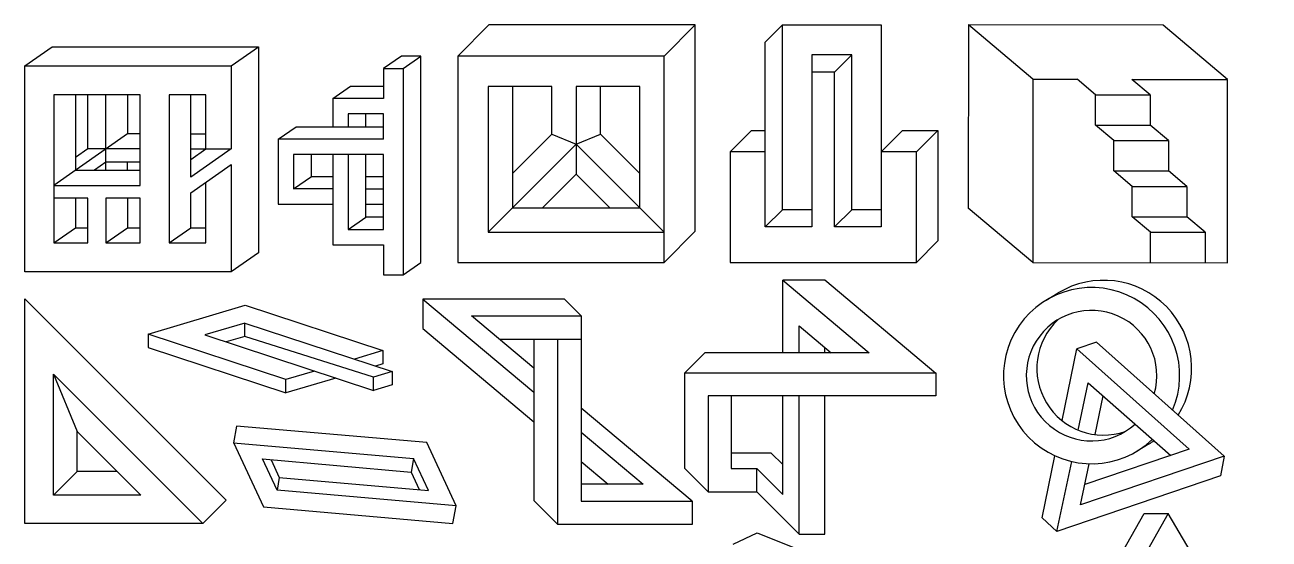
# Model space of a CAD drawing. Header units: millimetres. Extents: x -165 to 187, y -200 to 181.
# Drawn here: x -164 to 179.2, y 38.9 to 180.8 of the extents above; entities that cross this region are included whole.
import ezdxf

# ---------------------------------------------------------------- set-up
doc = ezdxf.new("R2010")
doc.units = ezdxf.units.MM
doc.header["$MEASUREMENT"] = 0
doc.layers.add('Layer 03', color=5, linetype='Continuous')

msp = doc.modelspace()

# ---------------------------------------------------------------- linework, layer by layer
at = {"layer": 'Layer 03'}
for p, q in [((-54.76, 172.17), (-60.14, 172.17)), ((-54.76, 115.27), (-54.76, 172.17)), ((12.29, 172.17), (-44.61, 172.17)), ((-44.61, 172.17), (-44.61, 115.27)), ((12.29, 115.27), (12.29, 172.17)), ((64.09, 129.8), (64.09, 172.51)), ((-65.05, 168.73), (-65.05, 160.46)), ((114.04, 165.8), (113.97, 115.27)), ((114.04, 165.8), (126.23, 165.79)), ((141.29, 165.76), (167.74, 165.72)), ((167.67, 115.19), (167.74, 165.72)), ((-132.22, 161.52), (-156, 161.52)), ((-156, 161.52), (-156, 120.62)), ((-146.63, 146.55), (-146.63, 161.52)), ((-141.63, 140.68), (-141.63, 161.52)), ((-114.09, 161.52), (-124.22, 161.52)), ((-124.22, 161.52), (-124.22, 120.62)), ((-114.09, 146.55), (-114.09, 161.52)), ((-29.55, 163.8), (-29.55, 130.33)), ((-11.98, 163.8), (-11.98, 147.91)), ((5.59, 130.33), (5.59, 163.8)), ((-65.05, 160.46), (-79.09, 160.46)), ((-79.09, 160.46), (-79.09, 152.69)), ((-65.05, 156.24), (-74.86, 156.24)), ((-74.86, 156.24), (-74.86, 152.69)), ((-65.05, 149.25), (-65.05, 156.24)), ((-89.2, 152.69), (-65.05, 152.69)), ((-135.66, 150.74), (-156, 136.5)), ((-65.05, 149.25), (-94.12, 149.25)), ((-94.12, 149.25), (-94.12, 131.31)), ((12.29, 123.64), (-11.98, 147.91)), ((-132.22, 146.55), (-141.63, 146.55)), ((-118.24, 146.55), (-107.1, 146.55)), ((-65.05, 145.02), (-89.89, 145.02)), ((-89.89, 145.02), (-89.89, 135.54)), ((-79.09, 145.02), (-79.09, 120.09)), ((-74.86, 145.02), (-74.86, 124.32)), ((-65.05, 124.32), (-65.05, 145.02)), ((-118.24, 134.48), (-107.1, 142.28)), ((-114.09, 120.62), (-114.09, 137.38)), ((-84.98, 138.98), (-79.09, 138.98)), ((-69.95, 138.98), (-65.05, 138.98)), ((-156, 136.5), (-132.22, 136.5)), ((-79.09, 135.54), (-89.89, 135.54)), ((-69.95, 135.54), (-65.05, 135.54)), ((-146.63, 133), (-156, 133)), ((-146.63, 120.62), (-146.63, 133)), ((-132.22, 133), (-141.63, 133)), ((-141.63, 133), (-141.63, 120.62)), ((-94.12, 131.31), (-79.09, 131.31)), ((-69.95, 131.31), (-65.05, 131.31)), ((-29.55, 130.33), (5.59, 130.33)), ((72.2, 129.8), (64.09, 129.8)), ((-156, 120.62), (-150.02, 124.8)), ((-141.63, 120.62), (-135.66, 124.8)), ((-124.22, 120.62), (-118.24, 124.8)), ((-74.86, 124.32), (-65.05, 124.32)), ((-156, 120.62), (-146.63, 120.62)), ((-141.63, 120.62), (-132.22, 120.62)), ((-124.22, 120.62), (-114.09, 120.62)), ((-79.09, 120.09), (-65.05, 120.09)), ((-65.05, 120.09), (-65.05, 111.83)), ((-44.61, 115.27), (12.29, 115.27)), ((113.97, 115.27), (167.67, 115.19)), ((45.01, 90.32), (45.01, 110.33)), ((56.64, 110.33), (45.01, 110.33)), ((45.01, 110.33), (68.86, 90.32)), ((-129.96, 95.47), (-103.24, 103.46)), ((-103.24, 103.46), (-65.27, 90.94)), ((-15.21, 105.13), (-54.27, 105.13)), ((-54.27, 105.13), (-23.64, 79.43)), ((-40.84, 100.49), (-10.58, 100.49)), ((-103.31, 98.55), (-114.33, 95.25)), ((-103.31, 98.55), (-62.72, 85.17)), ((-91.99, 82.95), (-129.96, 95.47)), ((-114.33, 95.25), (-67.89, 79.94)), ((-103.31, 94.87), (-108.48, 93.32)), ((-23.64, 94.03), (-23.64, 49.58)), ((-65.27, 90.94), (-73.12, 88.59)), ((68.86, 90.32), (23.53, 90.32)), ((-65.27, 87.26), (-67.27, 86.66)), ((-114.94, 43.24), (-156.15, 84.45)), ((-84.14, 85.3), (-91.99, 82.95)), ((-78.28, 83.37), (-91.99, 79.27)), ((-62.72, 85.17), (-67.89, 83.62)), ((-62.72, 81.49), (-67.89, 79.94)), ((129.31, 82.05), (152.04, 62.04)), ((87.29, 78.43), (24.43, 78.43)), ((24.43, 78.43), (24.43, 52)), ((30.82, 78.43), (30.82, 58.39)), ((45.01, 51.24), (45.01, 78.43)), ((49.53, 40.32), (49.53, 78.43)), ((-149.61, 68.66), (-132.04, 51.09)), ((-105.62, 70.14), (-106.43, 65.54)), ((-53.18, 65.56), (-105.62, 70.14)), ((-106.43, 65.56), (-98.17, 47.84)), ((-106.43, 65.54), (-56.83, 61.2)), ((-45.06, 48.15), (-53.18, 65.56)), ((-10.58, 68.47), (6.51, 54.13)), ((146.08, 65.23), (142.77, 63.23)), ((157.13, 63.77), (128.35, 53.97)), ((-94.46, 52.47), (-98.45, 61.04)), ((-98.45, 61.04), (-57.49, 57.45)), ((-96.1, 60.83), (-93.83, 55.98)), ((-56.83, 61.2), (-57.49, 57.45)), ((-52.72, 52.39), (-56.83, 61.2)), ((30.82, 58.39), (37.86, 58.39)), ((-93.83, 55.98), (-94.46, 52.47)), ((-93.83, 55.98), (-52.72, 52.39)), ((-57.49, 57.45), (-55.23, 52.61)), ((-45.06, 48.15), (-94.46, 52.47)), ((37.86, 52), (49.53, 40.32)), ((-45.92, 43.27), (-45.06, 48.15)), ((-23.64, 49.58), (-17.04, 42.98)), ((-98.17, 47.84), (-45.92, 43.27)), ((-114.94, 43.24), (-164, 43.24))]:
    msp.add_line(p, q, dxfattribs=at)
for points in [[(20.87, 180.75), (-36.03, 180.75), (-44.61, 172.17)], [(12.29, 172.17), (20.87, 180.75)], [(20.87, 123.85), (20.87, 180.75)], [(40.22, 176.02), (44.95, 180.75)], [(44.95, 180.75), (72.2, 180.75), (72.2, 145.77)], [(53.07, 129.8), (44.95, 129.8), (44.95, 180.75)], [(149.95, 180.7), (96.25, 180.78), (96.17, 130.25)], [(114.04, 165.8), (96.25, 180.78)], [(167.74, 165.72), (149.95, 180.7)], [(40.22, 145.77), (40.22, 176.02)], [(-164, 169.52), (-156.5, 174.77)], [(-156.5, 174.77), (-99.6, 174.77), (-99.6, 117.87)], [(-107.1, 169.52), (-99.6, 174.77)], [(-60.14, 172.17), (-65.05, 168.73)], [(-59.67, 168.73), (-54.76, 172.17)], [(64.09, 172.51), (53.07, 172.51)], [(53.07, 172.51), (53.07, 167.77)], [(59.35, 167.77), (64.09, 172.51)], [(-107.1, 142.28), (-107.1, 112.62), (-164, 112.62), (-164, 169.52), (-107.1, 169.52), (-107.1, 146.55)], [(-65.05, 168.73), (-59.67, 168.73)], [(-59.67, 168.73), (-59.67, 111.83)], [(56.21, 167.77), (53.07, 167.77), (53.07, 125.06), (40.22, 125.06), (40.22, 145.77), (30.51, 145.77), (30.51, 115.27), (56.21, 115.27)], [(56.21, 115.27), (81.91, 115.27), (81.91, 145.77), (72.2, 145.77), (72.2, 125.06), (59.35, 125.06), (59.35, 167.77), (56.21, 167.77)], [(131.31, 161.52), (126.23, 165.79)], [(146.36, 161.49), (141.29, 165.76)], [(-150.02, 161.52), (-150.02, 140.68)], [(-135.66, 161.52), (-135.66, 150.74)], [(-132.22, 136.5), (-132.22, 161.52)], [(-118.24, 138.75), (-118.24, 161.52)], [(-79.09, 160.46), (-74.17, 163.91)], [(-74.17, 163.91), (-65.05, 163.91)], [(-18.67, 163.8), (-36.25, 163.8), (-36.25, 123.64), (12.29, 123.64)], [(-29.55, 139.8), (-18.67, 150.68), (-18.67, 163.8)], [(5.59, 163.8), (-11.98, 163.8)], [(5.59, 139.8), (-5.28, 150.68), (-5.28, 163.8)], [(131.29, 153.14), (131.31, 161.52), (146.36, 161.49), (146.35, 153.12)], [(-69.96, 152.69), (-69.96, 156.24)], [(-94.12, 149.25), (-89.2, 152.69)], [(30.51, 145.77), (36.41, 151.67)], [(36.41, 151.67), (40.22, 151.67)], [(72.2, 145.77), (78.1, 151.67)], [(78.1, 151.67), (87.8, 151.67)], [(81.91, 145.77), (87.8, 151.67)], [(87.8, 151.67), (87.8, 121.17)], [(136.37, 148.87), (131.29, 153.14)], [(131.29, 153.14), (146.35, 153.12)], [(151.42, 148.85), (146.35, 153.12)], [(-132.22, 150.74), (-135.66, 150.74)], [(-118.24, 150.74), (-114.09, 150.74)], [(-11.98, 147.91), (-36.25, 123.64)], [(-18.67, 150.68), (-11.98, 147.91)], [(-11.98, 147.91), (-5.28, 150.68)], [(-11.98, 147.91), (-11.98, 139.62)], [(136.35, 140.5), (136.37, 148.87), (151.42, 148.85), (151.41, 140.48)], [(-146.63, 146.55), (-150.02, 144.18)], [(-141.63, 146.55), (-146.63, 146.55)], [(-118.24, 143.65), (-114.09, 146.55)], [(-107.1, 146.55), (-118.24, 138.75)], [(-84.98, 138.98), (-84.98, 145.02)], [(-69.95, 127.76), (-69.95, 145.02)], [(-141.63, 142.92), (-144.83, 140.68)], [(-132.22, 142.92), (-141.63, 142.92)], [(-135.66, 140.68), (-135.66, 142.92)], [(-150.02, 140.68), (-132.22, 140.68)], [(-89.89, 135.54), (-84.98, 138.98)], [(-2.69, 130.33), (-11.98, 139.62), (-21.27, 130.33)], [(141.43, 136.23), (136.35, 140.5)], [(136.35, 140.5), (151.41, 140.48)], [(156.48, 136.21), (151.41, 140.48)], [(-118.24, 124.8), (-118.24, 134.48)], [(141.42, 127.86), (141.43, 136.23), (156.48, 136.21), (156.47, 127.84)], [(-150.02, 133), (-150.02, 124.8)], [(-135.66, 133), (-135.66, 124.8)], [(-132.22, 120.62), (-132.22, 133)], [(-74.86, 124.32), (-69.95, 127.76)], [(-65.05, 127.76), (-69.95, 127.76)], [(40.22, 125.06), (44.95, 129.8)], [(59.35, 125.06), (64.09, 129.8)], [(113.97, 115.27), (96.17, 130.25)], [(141.42, 127.86), (156.47, 127.84)], [(146.49, 123.59), (141.42, 127.86)], [(161.54, 123.57), (156.47, 127.84)], [(-150.02, 124.8), (-146.63, 124.8)], [(-135.66, 124.8), (-132.22, 124.8)], [(-118.24, 124.8), (-114.09, 124.8)], [(12.29, 115.27), (20.87, 123.85)], [(146.48, 115.22), (146.49, 123.59), (161.54, 123.57), (161.53, 115.2)], [(87.8, 121.17), (81.91, 115.27)], [(-99.6, 117.87), (-107.1, 112.62)], [(-59.67, 111.83), (-54.76, 115.27)], [(-65.05, 111.83), (-59.67, 111.83)], [(87.29, 84.61), (56.64, 110.33)], [(117.65, 104.83), (120.95, 106.83)], [(-164, 43.24), (-164, 105.25)], [(-164, 105.25), (-108.47, 49.72)], [(-54.27, 105.13), (-54.27, 97.02), (-23.64, 71.32)], [(-10.58, 100.49), (-15.21, 105.13)], [(-23.64, 86.07), (-40.84, 100.49)], [(-10.58, 100.49), (-10.58, 94.03)], [(-103.31, 94.87), (-103.31, 98.55)], [(49.53, 90.32), (49.53, 97.73), (58.36, 90.32)], [(-129.96, 95.47), (-129.96, 91.79)], [(-67.89, 83.62), (-103.31, 94.87)], [(-10.58, 94.03), (-33.13, 94.03)], [(20.01, 42.98), (-17.04, 42.98), (-17.04, 94.03)], [(-10.58, 94.03), (-10.58, 49.44), (20.01, 49.44)], [(166.75, 61.84), (131.59, 93.24), (126.13, 91.38), (157.13, 63.77)], [(-129.96, 91.79), (-91.99, 79.27)], [(-65.27, 90.94), (-65.27, 87.26)], [(23.53, 90.32), (18.03, 84.82)], [(56.64, 90.32), (56.64, 91.76)], [(122.06, 71.63), (126.13, 91.38)], [(-156.15, 84.45), (-149.61, 68.66)], [(-132.04, 51.09), (-156.15, 51.09), (-156.15, 84.45)], [(-91.99, 79.27), (-91.99, 82.95)], [(-67.89, 79.94), (-67.89, 83.62)], [(-62.72, 85.17), (-62.72, 81.49)], [(18.03, 58.39), (18.03, 84.82)], [(18.03, 84.82), (87.29, 84.82), (87.29, 78.43)], [(126.55, 68.99), (129.31, 82.05)], [(56.64, 40.32), (56.64, 78.43)], [(131.21, 67.77), (133.43, 78.43)], [(20.01, 49.44), (-10.58, 75.1)], [(-138.59, 57.63), (-149.61, 57.63), (-149.61, 68.66)], [(45.01, 59.53), (41.88, 62.67), (30.82, 62.67)], [(120.63, 41.03), (116.54, 44.84), (120.06, 61.95)], [(166.75, 61.84), (165.8, 56.41), (120.63, 41.03), (124.72, 60.36)], [(166.75, 61.84), (127.19, 48.37), (129.55, 59.74)], [(-10.58, 60.36), (-3.15, 54.13)], [(24.43, 52), (18.03, 58.39)], [(37.86, 52), (37.86, 58.39)], [(37.86, 58.39), (45.01, 51.24)], [(-156.15, 51.09), (-149.61, 57.63)], [(6.51, 54.13), (-10.58, 54.13)], [(24.43, 52), (37.86, 52)], [(-108.47, 49.72), (-114.94, 43.24)], [(20.01, 49.44), (20.01, 42.98)], [(117.98, -1.39), (144.72, 46.01), (151.37, 46.01), (127.77, 4.3)], [(176.12, -6.97), (179.18, -1.28), (151.37, 46.01)], [(31.39, 37.56), (37.98, 40.63)], [(37.98, 40.63), (86.65, 21.18)], [(49.53, 40.32), (56.64, 40.32)]]:
    msp.add_lwpolyline(points, dxfattribs=at)
for centre, radius, start, end in [((133.52, 86.03), 24.3, 327.9324, 121.1276), ((130.21, 84.03), 24.3, 336.9278, 313.7388), ((130.21, 84.03), 18, 343.8728, 312.0185), ((133.53, 86.03), 18.41, 133.2854, 288.9698), ((133.52, 86.03), 24.3, 301.1276, 304.9215)]:
    msp.add_arc(centre, radius, start, end, dxfattribs=at)

doc.saveas('drawing.dxf')
